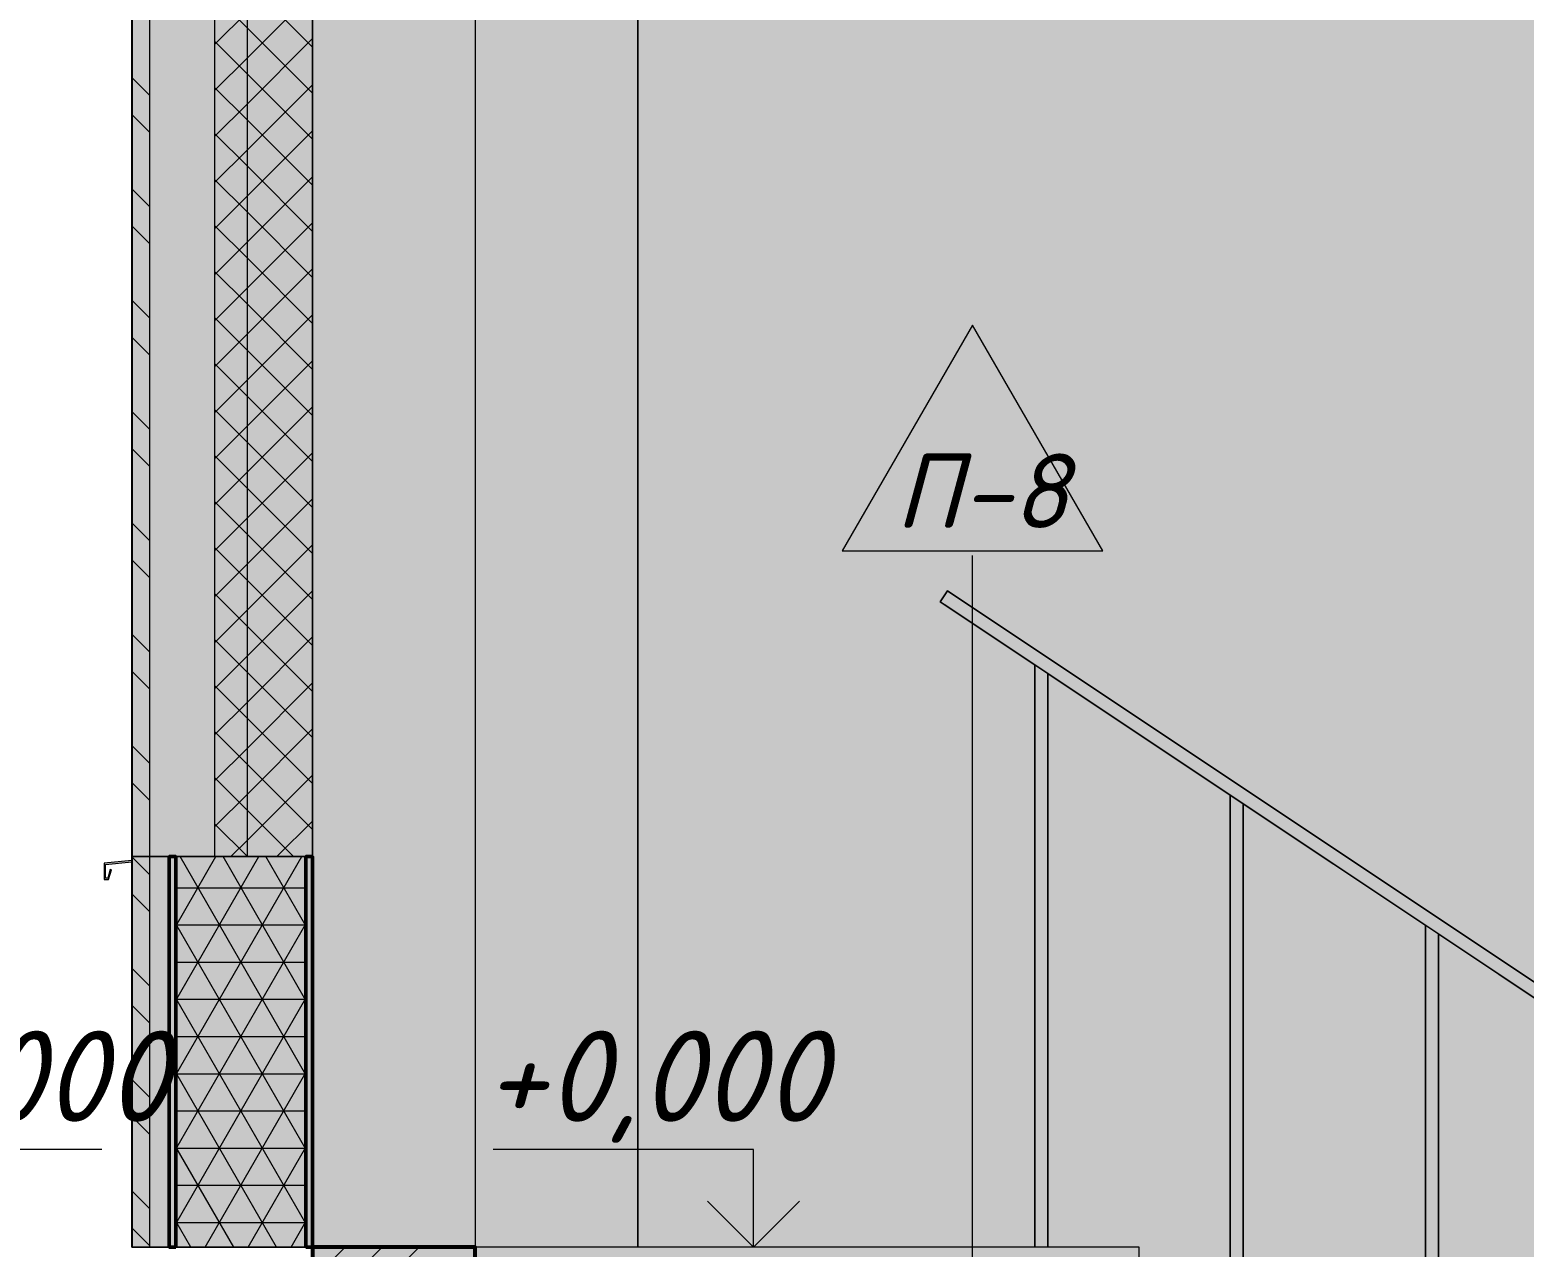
# Model space of a CAD drawing. Header units: millimetres. Extents: x -81576 to 1046824, y -248937 to 691537.
# Drawn here: x 20783 to 25375, y 625840 to 629580 of the extents above; entities that cross this region are included whole.
import ezdxf

# ---------------------------------------------------------------- set-up
doc = ezdxf.new("R2010")
doc.units = ezdxf.units.MM
doc.layers.add('PDF _Геометрия', color=7, linetype='Continuous', true_color=0x1d1d1d)
doc.layers.add('PDF _Сплошная заливка', color=7, linetype='Continuous', true_color=0xffffff)
doc.layers.add('PDF _Текст', color=7, linetype='Continuous')
doc.styles.add('PDF ISOCPEUR Italic', font='isocpeui.ttf')

msp = doc.modelspace()

# ---------------------------------------------------------------- hatches: boundary and pattern name
at = {"layer": 'PDF _Сплошная заливка', "true_color": 0x636466, "transparency": 33554559}
h = msp.add_hatch(color=251, dxfattribs=at)
h.paths.add_polyline_path([(37551.1, 617839.9), (37551.1, 634079.9), (22151.1, 634079.9), (22151.1, 634439.9), (21651.8, 634439.9), (21651.8, 632439.9), (22151.1, 632439.9), (22151.1, 633484.4), (37051.1, 633484.4), (37051.1, 618839.9), (33791.1, 618839.9), (33791.1, 619409.9), (33161.1, 619409.9), (33161.1, 619809.9), (32561.1, 619809.9), (32561.1, 620209.9), (31961.1, 620209.9), (31961.1, 620609.9), (31361.1, 620609.9), (31361.1, 621009.9), (30761.1, 621009.9), (30761.1, 621409.9), (30161.1, 621409.9), (30161.1, 621809.9), (29561.1, 621809.9), (29561.1, 622209.9), (28961.1, 622209.9), (28961.1, 622609.9), (28361.1, 622609.9), (28361.1, 623009.9), (27761.1, 623009.9), (27761.1, 623409.9), (27161.1, 623409.9), (27161.1, 623809.9), (26561.1, 623809.9), (26561.1, 624209.9), (25961.1, 624209.9), (25961.1, 624609.9), (25361.1, 624609.9), (25361.1, 625009.9), (24791.1, 625009.9), (24791.1, 625439.9), (24191.1, 625439.9), (24191.1, 625579.9), (22151.1, 625579.9), (22151.1, 625839.9), (21651.1, 625839.9), (21651.1, 618839.9), (20831.1, 618839.9), (20831.1, 617839.9), (37051.1, 617839.9)], flags=0)
h.paths.add_polyline_path([(33191.1, 618839.9), (22151.1, 618839.9), (22151.1, 625099.9), (24085.3, 625099.9), (33191.1, 619029.3), (33191.1, 618999.5)], flags=0)
h = msp.add_hatch(color=251, dxfattribs=at)
h.paths.add_polyline_path([(22650.4, 625095.1), (22651.1, 625095.1), (22651.1, 625099.9), (22151.1, 625099.9), (22151.1, 625095.1), (22162.4, 625095.1)], flags=0)
h.paths.add_polyline_path([(22151.1, 625839.9), (22651.1, 625839.9), (22650.7, 633484.4), (22151.1, 633484.4), (22151.1, 626069.9)], flags=0)
h = msp.add_hatch(color=251, dxfattribs=at)
h.paths.add_polyline_path([(33153.9, 619039.9), (33175.3, 619039.9), (28651.1, 622056), (28651.1, 622041.7), (32911.1, 619201.7)], flags=0)
h.paths.add_polyline_path([(33505.1, 619409.9), (33651.1, 619409.9), (33651.1, 621109.2), (33511.1, 621202.5), (33511.1, 619439.9), (33471.1, 619439.9), (33471.1, 621229.2), (32911.1, 621602.5), (32911.1, 619839.9), (32871.1, 619839.9), (32871.1, 621629.2), (32311.1, 622002.5), (32311.1, 620239.9), (32271.1, 620239.9), (32271.1, 622029.2), (31711.1, 622402.5), (31711.1, 620639.9), (31671.1, 620639.9), (31671.1, 622429.2), (31111.1, 622802.5), (31111.1, 621039.9), (31071.1, 621039.9), (31071.1, 622829.2), (30511.1, 623202.5), (30511.1, 621439.9), (30471.1, 621439.9), (30471.1, 623229.2), (29911.1, 623602.5), (29911.1, 621839.9), (29871.1, 621839.9), (29871.1, 623629.2), (29311.1, 624002.5), (29311.1, 622239.9), (29271.1, 622239.9), (29271.1, 624029.2), (28711.1, 624402.5), (28711.1, 622639.9), (28671.1, 622639.9), (28671.1, 624429.2), (28651.1, 624442.5), (28651.1, 622609.9), (28961.1, 622609.9), (28961.1, 622209.9), (29561.1, 622209.9), (29561.1, 621809.9), (30161.1, 621809.9), (30161.1, 621409.9), (30761.1, 621409.9), (30761.1, 621009.9), (31361.1, 621009.9), (31361.1, 620609.9), (31961.1, 620609.9), (31961.1, 620209.9), (32561.1, 620209.9), (32561.1, 619809.9), (33161.1, 619809.9), (33161.1, 619409.9), (33477.1, 619409.9)], flags=0)
h.paths.add_polyline_path([(33651.1, 621157.3), (33651.1, 633484.4), (28651.1, 633484.4), (28651.1, 624490.6), (33511.1, 621250.6)], flags=0)
h.paths.add_polyline_path([(27651.1, 622708.4), (27651.1, 622722.7), (24085.3, 625099.9), (22651.1, 625099.9), (22651.1, 625095.1), (24071.1, 625095.1), (27511.1, 622801.7)], flags=0)
h.paths.add_polyline_path([(27505.1, 623409.9), (27651.1, 623409.9), (27651.1, 625109.2), (27511.1, 625202.5), (27511.1, 623439.9), (27471.1, 623439.9), (27471.1, 625229.2), (26911.1, 625602.5), (26911.1, 623839.9), (26871.1, 623839.9), (26871.1, 625629.2), (26311.1, 626002.5), (26311.1, 624239.9), (26271.1, 624239.9), (26271.1, 626029.2), (25711.1, 626402.5), (25711.1, 624639.9), (25671.1, 624639.9), (25671.1, 626429.2), (25111.1, 626802.5), (25111.1, 625039.9), (25071.1, 625039.9), (25071.1, 626829.2), (24511.1, 627202.5), (24511.1, 625439.9), (24791.1, 625439.9), (24791.1, 625009.9), (25361.1, 625009.9), (25361.1, 624609.9), (25961.1, 624609.9), (25961.1, 624209.9), (26561.1, 624209.9), (26561.1, 623809.9), (27161.1, 623809.9), (27161.1, 623409.9), (27477.1, 623409.9)], flags=0)
h.paths.add_polyline_path([(27651.1, 625157.2), (27649.9, 633484.4), (22651.1, 633484.4), (22651.1, 625839.9), (23871.1, 625839.9), (23870.4, 627629.6), (23580, 627823.2), (23602.2, 627856.5), (27511.1, 625250.6)], flags=0)
h.paths.add_polyline_path([(24191.1, 625439.9), (24471.1, 625439.9), (24471.1, 627229.2), (23911.1, 627602.5), (23911.1, 625839.9), (24191.1, 625839.9), (24191.1, 625579.9)], flags=0)
for points in [[(21151.1, 627039.9), (21351.1, 627039.9), (21351.1, 632439.9), (21151.1, 632439.9), (21151.1, 627769.9)], [(21457.1, 627039.9), (21651.1, 627039.9), (21651.1, 632439.9), (21451.1, 632439.9), (21451.1, 627039.9)], [(34080, 620823.2), (34102.2, 620856.5), (23602.2, 627856.5), (23580, 627823.2), (33389, 621284)], [(23871.1, 625839.9), (23911.1, 625839.9), (23911.1, 627602.5), (23871.1, 627629.2), (23871.1, 626203.2)], [(24471.1, 625439.9), (24511.1, 625439.9), (24511.1, 627202.5), (24471.1, 627229.2), (24471.1, 625579.9)], [(21024.5, 626969.3), (21033.1, 626999.3), (21029.5, 626999.3), (21022.1, 626973.3), (21015.1, 626973.3), (21015.1, 627015.6), (21096.1, 627025.9), (21096.1, 627028.2), (21011.1, 627019.3), (21011.1, 626969.3), (21022.1, 626969.3)], [(21151.1, 625839.9), (21211.1, 625839.9), (21211.1, 627039.9), (21151.1, 627039.9), (21151.1, 626502.2)], [(21211.1, 625839.9), (21231.1, 625839.9), (21231.1, 627039.9), (21211.1, 627039.9), (21211.1, 626502.2)], [(21631.1, 625839.9), (21631.1, 627039.9), (21231.1, 627039.9), (21231.1, 625839.9), (21457.1, 625839.9)], [(21631.1, 625839.9), (21651.1, 625839.9), (21651.1, 627039.9), (21631.1, 627039.9), (21631.1, 626502.2)], [(22909.8, 625809.9), (24191.1, 625809.9), (24191.1, 625839.9), (22151.1, 625839.9), (22151.1, 625809.9), (22651.1, 625809.9)]]:
    msp.add_hatch(color=251, dxfattribs=at).paths.add_polyline_path(points)

# ---------------------------------------------------------------- linework, layer by layer
at = {"layer": 'PDF _Геометрия', "color": 7, "lineweight": 9}
for points in [[(22651.1, 625839.9), (22651.1, 633484.4)], [(21097.1, 632439.9), (21097.1, 627039.9), (21151.1, 627039.9), (21351.1, 627039.9), (21451.1, 627039.9), (21651.1, 627039.9), (21651.1, 632439.9), (21451.1, 632439.9), (21351.1, 632439.9), (21151.1, 632439.9)], [(21651.1, 627039.9), (21651.1, 632303.9)], [(21097.1, 630639.9), (21097.1, 625839.9)], [(24079.6, 627979.8), (23679.4, 628673), (23279.2, 627979.8)], [(23602.2, 627856.5), (34102.2, 620856.5)], [(21651.1, 626502.2), (21651.1, 627039.9)], [(21631.1, 625839.9), (21231.1, 625839.9)]]:
    msp.add_lwpolyline(points, close=True, dxfattribs=at)
for points in [[(21283.1, 625839.9), (21151.1, 625839.9), (21151.1, 627039.9), (21151.1, 632439.9)], [(21351.1, 627039.9), (21351.1, 632439.9)], [(21451.1, 627039.9), (21451.1, 632439.9)], [(21861.9, 632439.9), (22151.1, 632439.9), (22151.1, 627039.9), (22151.1, 625839.9)], [(21096.1, 630379.9), (21096.1, 625839.9), (21326.1, 625839.9), (21096.1, 625839.9), (21096.1, 630609.9)], [(23679.4, 625746), (23679.4, 627965.1)], [(23580, 627823.2), (23602.2, 627856.5), (23580, 627823.2)], [(34080, 620823.2), (23580, 627823.2), (23871.1, 627629.2), (23871.1, 625839.9), (23871.1, 627629.2), (23911.1, 627602.5), (23911.1, 625839.9), (23911.1, 627602.5), (24471.1, 627229.2), (24471.1, 625439.9), (24471.1, 627229.2), (24511.1, 627202.5), (24511.1, 625439.9), (24511.1, 627202.5), (25071.1, 626829.2), (25071.1, 625039.9), (25071.1, 626829.2), (25111.1, 626802.5), (25111.1, 625039.9), (25111.1, 626802.5), (25671.1, 626429.2)], [(21003.7, 626139.9), (20203.7, 626139.9), (20203.7, 625839.9), (19284.8, 625839.9), (19071.9, 625839.9), (19131.9, 625839.9), (19185.9, 625839.9), (19185.9, 627039.9), (19131.9, 627039.9), (19071.9, 627039.9)], [(21096.1, 627028.2), (21011.1, 627019.3), (21011.1, 626969.3), (21024.5, 626969.3), (21033.1, 626999.3), (21029.8, 627000.2), (21022.1, 626973.3), (21015.1, 626973.3), (21015.1, 627015.6), (21096.1, 627024.2)], [(21211.1, 627039.9), (21151.1, 627039.9), (21097.1, 627039.9), (21097.1, 625839.9), (21151.1, 625839.9), (21211.1, 625839.9)], [(21631.1, 627039.9), (21231.1, 627039.9)], [(23662.3, 625839.9), (23006.8, 625839.9), (23006.8, 626139.9), (22206.8, 626139.9)], [(21457.1, 625839.9), (21097.1, 625839.9), (21457.1, 625839.9)], [(21457.1, 625839.9), (21097.1, 625839.9), (21457.1, 625839.9)], [(22151.1, 625579.9), (24191.1, 625579.9), (24191.1, 625679.9), (24191.1, 625809.9), (24191.1, 625839.9), (21651.1, 625839.9), (21651.1, 625809.9), (21651.1, 625679.9), (21651.1, 625579.9)], [(23158.4, 625839.9), (22858.4, 625839.9)], [(23006.8, 625839.9), (23006.8, 625839.9)]]:
    msp.add_lwpolyline(points, dxfattribs=at)
at = {"layer": 'PDF _Геометрия', "color": 250, "lineweight": 9, "true_color": 0x2c2c2c}
for points in [[(21351.1, 629536.3), (21451.1, 629636.3), (21651.1, 629836.3)], [(21651.1, 629527.1), (21451.1, 629727.1), (21351.1, 629827.1)], [(21351.1, 629394.9), (21451.1, 629494.9), (21651.1, 629694.9)], [(21651.1, 629385.7), (21451.1, 629585.7), (21351.1, 629685.7)], [(21351.1, 629253.5), (21451.1, 629353.5), (21651.1, 629553.5)], [(21651.1, 629244.3), (21451.1, 629444.3), (21351.1, 629544.3)], [(21351.1, 629112.1), (21451.1, 629212.1), (21651.1, 629412.1)], [(21651.1, 629102.8), (21451.1, 629302.8), (21351.1, 629402.8)], [(21351.1, 628970.6), (21451.1, 629070.6), (21651.1, 629270.6)], [(21651.1, 628961.4), (21451.1, 629161.4), (21351.1, 629261.4)], [(21351.1, 628829.2), (21451.1, 628929.2), (21651.1, 629129.2)], [(21651.1, 628820), (21451.1, 629020), (21351.1, 629120)], [(21351.1, 628687.8), (21451.1, 628787.8), (21651.1, 628987.8)], [(21651.1, 628678.6), (21451.1, 628878.6), (21351.1, 628978.6)], [(21351.1, 628546.4), (21451.1, 628646.4), (21651.1, 628846.4)], [(21651.1, 628537.2), (21451.1, 628737.2), (21351.1, 628837.2)], [(21351.1, 628404.9), (21451.1, 628504.9), (21651.1, 628704.9)], [(21651.1, 628395.7), (21451.1, 628595.7), (21351.1, 628695.7)], [(21351.1, 628263.5), (21451.1, 628363.5), (21651.1, 628563.5)], [(21651.1, 628254.3), (21451.1, 628454.3), (21351.1, 628554.3)], [(21351.1, 628122.1), (21451.1, 628222.1), (21651.1, 628422.1)], [(21651.1, 628112.9), (21451.1, 628312.9), (21351.1, 628412.9)], [(21351.1, 627980.7), (21451.1, 628080.7), (21651.1, 628280.7)], [(21651.1, 627971.5), (21451.1, 628171.5), (21351.1, 628271.5)], [(21351.1, 627839.3), (21451.1, 627939.3), (21651.1, 628139.3)], [(21651.1, 627830.1), (21451.1, 628030.1), (21351.1, 628130.1)], [(21351.1, 627697.8), (21451.1, 627797.8), (21651.1, 627997.8)], [(21651.1, 627688.6), (21451.1, 627888.6), (21351.1, 627988.6)], [(21351.1, 627556.4), (21451.1, 627656.4), (21651.1, 627856.4)], [(21651.1, 627547.2), (21451.1, 627747.2), (21351.1, 627847.2)], [(21351.1, 627415), (21451.1, 627515), (21651.1, 627715)], [(21651.1, 627405.8), (21451.1, 627605.8), (21351.1, 627705.8)], [(21351.1, 627273.6), (21451.1, 627373.6), (21651.1, 627573.6)], [(21651.1, 627264.4), (21451.1, 627464.4), (21351.1, 627564.4)], [(21351.1, 627132.2), (21451.1, 627232.2), (21651.1, 627432.2)], [(21651.1, 627122.9), (21451.1, 627322.9), (21351.1, 627422.9)], [(21592.8, 627039.9), (21451.1, 627181.5), (21351.1, 627281.5)], [(21400.3, 627039.9), (21451.1, 627090.7), (21651.1, 627290.7)], [(21451.3, 627039.9), (21451.1, 627040.1), (21351.1, 627140.1)], [(21541.7, 627039.9), (21651.1, 627149.3)], [(21231.1, 626826.2), (21354.5, 627039.9)], [(21231.1, 626597.6), (21486.5, 627039.9)], [(21231.1, 626369), (21618.4, 627039.9)], [(21631.1, 626369.5), (21244.1, 627039.9)], [(21631.1, 626598.1), (21376.1, 627039.9)], [(21631.1, 626826.7), (21508.1, 627039.9)], [(21231.1, 626944.3), (21631.1, 626944.3)], [(21631.1, 626140.9), (21231.1, 626833.8)], [(21231.1, 626140.4), (21631.1, 626833.2)], [(21231.1, 626830), (21631.1, 626830)], [(21231.1, 626715.7), (21631.1, 626715.7)], [(21631.1, 625912.3), (21231.1, 626605.2)], [(21231.1, 625911.8), (21631.1, 626604.6)], [(21231.1, 626601.4), (21631.1, 626601.4)], [(21231.1, 626487.1), (21631.1, 626487.1)], [(21541, 625839.9), (21231.1, 626376.6)], [(21231.1, 626372.8), (21631.1, 626372.8)], [(21321.6, 625839.9), (21631.1, 626376)], [(21231.1, 626258.5), (21631.1, 626258.5)], [(21409, 625839.9), (21231.1, 626148)], [(21453.6, 625839.9), (21631.1, 626147.4)], [(21231.1, 626144.2), (21631.1, 626144.2)], [(21231.1, 626029.9), (21631.1, 626029.9)], [(21277, 625839.9), (21231.1, 625919.4)], [(21585.5, 625839.9), (21631.1, 625918.8)], [(21231.1, 625915.6), (21631.1, 625915.6)], [(21651.1, 625739.7), (21751.3, 625839.9)], [(21651.1, 625511.6), (21979.4, 625839.9)], [(21823.9, 625798.4), (21865.4, 625839.9)]]:
    msp.add_lwpolyline(points, dxfattribs=at)
at = {"layer": 'PDF _Геометрия', "color": 252, "lineweight": 9, "true_color": 0x8f8f8f}
for points in [[(21151.1, 629379.3), (21097.1, 629433.3)], [(21151.1, 629265.3), (21097.1, 629319.3)], [(21151.1, 629037.2), (21097.1, 629091.2)], [(21151.1, 628923.1), (21097.1, 628977.1)], [(21151.1, 628695), (21097.1, 628749.1)], [(21151.1, 628581), (21097.1, 628635)], [(21151.1, 628352.9), (21097.1, 628406.9)], [(21151.1, 628238.9), (21097.1, 628292.9)], [(21151.1, 628010.8), (21097.1, 628064.8)], [(21151.1, 627896.7), (21097.1, 627950.7)], [(21151.1, 627668.6), (21097.1, 627722.6)], [(21151.1, 627554.6), (21097.1, 627608.6)], [(21151.1, 627326.5), (21097.1, 627380.5)], [(21151.1, 627212.4), (21097.1, 627266.4)], [(21151.1, 626984.3), (21097.1, 627038.3)], [(21151.1, 626870.3), (21097.1, 626924.3)], [(21151.1, 626642.2), (21097.1, 626696.2)], [(21151.1, 626528.1), (21097.1, 626582.1)], [(21151.1, 626300), (21097.1, 626354)], [(21151.1, 626186), (21097.1, 626240)], [(21151.1, 625957.9), (21097.1, 626011.9)], [(21151.1, 625843.8), (21097.1, 625897.8)]]:
    msp.add_lwpolyline(points, dxfattribs=at)
at = {"layer": 'PDF _Геометрия', "color": 7, "lineweight": 50}
for points in [[(21231.1, 625839.9), (21231.1, 627039.9), (21211.1, 627039.9), (21211.1, 625839.9)], [(21631.1, 625839.9), (21651.1, 625839.9), (21651.1, 627039.9), (21631.1, 627039.9)]]:
    msp.add_lwpolyline(points, close=True, dxfattribs=at)
at = {"layer": 'PDF _Геометрия', "color": 7, "lineweight": 20}
msp.add_lwpolyline([(23148.2, 625981.3), (23006.8, 625839.9), (22865.4, 625981.3)], dxfattribs=at)
at = {"layer": 'PDF _Геометрия', "color": 7, "lineweight": 50}
msp.add_lwpolyline([(24191.1, 625439.9), (24191.1, 625579.9), (22151.1, 625579.9), (22151.1, 625839.9), (21651.1, 625839.9), (21651.1, 625579.9), (21651.1, 618839.9), (20813.9, 618839.9)], dxfattribs=at)
at = {"layer": 'PDF _Геометрия', "color": 7, "lineweight": 53}
msp.add_lwpolyline([(27161.1, 623409.9), (27161.1, 623809.9), (26561.1, 623809.9), (26561.1, 624209.9), (25961.1, 624209.9), (25961.1, 624609.9), (25361.1, 624609.9), (25361.1, 625009.9), (24791.1, 625009.9), (24791.1, 625439.9), (24191.1, 625439.9), (24191.1, 625579.9), (22151.1, 625579.9), (22151.1, 625839.9), (21651.1, 625839.9), (21651.1, 618839.9)], dxfattribs=at)
at = {"layer": 'PDF _Сплошная заливка', "lineweight": 35, "transparency": 33554559}
for points in [[(21151.1, 627039.9), (21151.1, 632439.9), (21097.1, 627039.9), (21097.1, 632439.9)], [(21451.1, 627039.9), (21451.1, 632439.9), (21351.1, 627039.9), (21351.1, 632439.9)], [(22151.1, 627039.9), (22151.1, 632439.9), (21651.1, 627039.9), (21651.1, 632439.9)], [(21151.1, 625839.9), (21151.1, 627039.9), (21097.1, 625839.9), (21097.1, 627039.9)], [(22151.1, 625839.9), (22151.1, 627039.9), (21651.1, 625839.9), (21651.1, 627039.9)], [(25111.1, 625039.9), (25111.1, 626802.5), (25071.1, 625039.9), (25071.1, 626829.2)]]:
    msp.add_solid(points, dxfattribs=at)

# ---------------------------------------------------------------- texts
at = {"layer": 'PDF _Текст', "attachment_point": 4, "style": 'PDF ISOCPEUR Italic'}
for s, insert, char_height in [('П-8', (23441.3, 628163.8), 228.6), ('+0,000', (20155.5, 626332.6), 279.4), ('+0,000', (22178.6, 626332.6), 279.4)]:
    msp.add_mtext(s, dxfattribs=dict(at, insert=insert, char_height=char_height))

doc.saveas('drawing.dxf')
